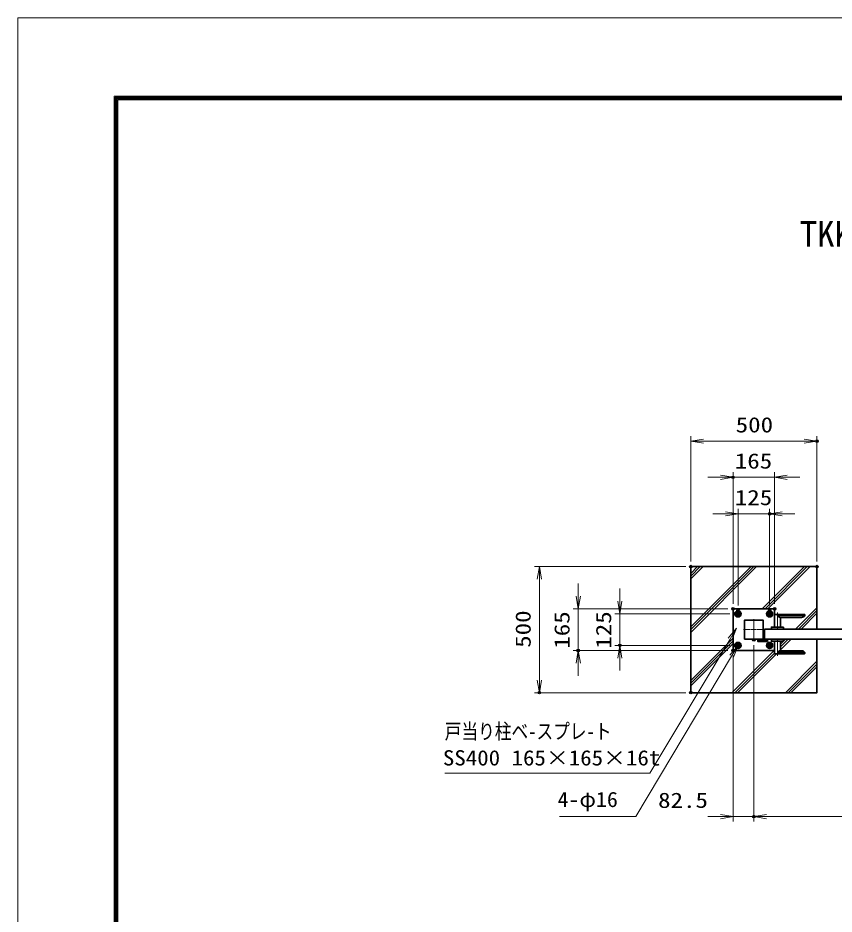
# Model space of a CAD drawing. Units: millimetres at full size. Extents: x -5940 to 5940, y -4200 to 4200.
# Drawn here: x -5940 to -2706, y 647 to 4200 of the extents above; entities that cross this region are included whole.
import ezdxf
from ezdxf.enums import TextEntityAlignment as Align

# ---------------------------------------------------------------- set-up
doc = ezdxf.new("R2010")
doc.units = ezdxf.units.MM
doc.header["$LTSCALE"] = 20
doc.header["$PDMODE"] = 32
doc.header["$PDSIZE"] = 10
for name, pattern in [('DASHED', [7.5, 6, -1.5]), ('USER1', [18, 12, -1.5, 3, -1.5]), ('USER2', [9, 6, -0.75, 1.5, -0.75])]:
    doc.linetypes.add(name, pattern=pattern)
for name, color, linetype, lineweight in [('0-0_D-TTL', 7, 'Continuous', 18), ('0-1_軸線', 200, 'USER1', 15), ('0-2_隠れ線', 140, 'DASHED', 18), ('0-3_外形線', 7, 'Continuous', 35), ('0-4_寸法線', 4, 'Continuous', 18), ('0-5_0', 7, 'Continuous', 18), ('0-8_細線', 2, 'Continuous', 35), ('1-0_ハッチング', 253, 'Continuous', 13)]:
    doc.layers.add(name, color=color, linetype=linetype, lineweight=lineweight)
doc.layers.add('0-6_Defpoints', color=7, linetype='Continuous')
doc.layers.add('0-7_文字', color=254, linetype='Continuous')
doc.styles.add('ＭＳ ゴシック', font='')
doc.styles.get('ＭＳ ゴシック').set_extended_font_data('MS Gothic')

# ---------------------------------------------------------------- blocks, each defined once
blk = doc.blocks.new('_Open')
at = {"layer": '0-5_0'}
blk.add_line((-20, 3.333), (0, 0), dxfattribs=at)
blk.add_lwpolyline([(-20, -3.333), (0, 0), (-20, 0)], dxfattribs=at)
blk = doc.blocks.new('U15')
at = {"layer": '0-1_軸線', "linetype": 'USER2'}
for p, q in [((-1250, 1478.6), (-1250, 1021.4)), ((-1478.6, 1250), (-1021.4, 1250))]:
    blk.add_line(p, q, dxfattribs=at)
at = {"layer": '0-3_外形線'}
blk.add_lwpolyline([(-1430, 1146.1), (-1250, 1042.2), (-1070, 1146.1), (-1070, 1353.9), (-1250, 1457.8), (-1430, 1353.9)], close=True, dxfattribs=at)
for radius in [180, 101.1]:
    blk.add_circle((-1250, 1250), radius, dxfattribs=at)
at = {"layer": '0-8_細線', "color": 4, "lineweight": 25}
blk.add_arc((-1250, 1250), 120, 260, 170, dxfattribs=at)
blk = doc.blocks.new('U16')
at = {"layer": '0-1_軸線', "linetype": 'USER2'}
for p, q in [((-1250, 1514), (-1250, 986)), ((-1514, 1250), (-986, 1250))]:
    blk.add_line(p, q, dxfattribs=at)
at = {"layer": '0-3_外形線'}
for radius in [240, 140]:
    blk.add_circle((-1250, 1250), radius, dxfattribs=at)
blk = doc.blocks.new('U17')
at = {"layer": '0-1_軸線', "linetype": 'USER2'}
for p, q in [((-1478.6, -1250), (-1021.4, -1250)), ((-1250, -1478.6), (-1250, -1021.4))]:
    blk.add_line(p, q, dxfattribs=at)
at = {"layer": '0-3_外形線'}
blk.add_lwpolyline([(-1430, -1146.1), (-1250, -1042.2), (-1070, -1146.1), (-1070, -1353.9), (-1250, -1457.8), (-1430, -1353.9)], close=True, dxfattribs=at)
for radius in [180, 101.1]:
    blk.add_circle((-1250, -1250), radius, dxfattribs=at)
at = {"layer": '0-8_細線', "color": 4, "lineweight": 25}
blk.add_arc((-1250, -1250), 120, 190, 100, dxfattribs=at)
blk = doc.blocks.new('U18')
at = {"layer": '0-1_軸線', "linetype": 'USER2'}
for p, q in [((-1514, -1250), (-986, -1250)), ((-1250, -1514), (-1250, -986))]:
    blk.add_line(p, q, dxfattribs=at)
at = {"layer": '0-3_外形線'}
for radius in [240, 140]:
    blk.add_circle((-1250, -1250), radius, dxfattribs=at)
blk = doc.blocks.new('U19')
at = {"layer": '0-1_軸線', "linetype": 'USER2'}
for p, q in [((1250, 1478.6), (1250, 1021.4)), ((1478.6, 1250), (1021.4, 1250))]:
    blk.add_line(p, q, dxfattribs=at)
at = {"layer": '0-3_外形線'}
blk.add_lwpolyline([(1430, 1146.1), (1250, 1042.2), (1070, 1146.1), (1070, 1353.9), (1250, 1457.8), (1430, 1353.9)], close=True, dxfattribs=at)
for radius in [180, 101.1]:
    blk.add_circle((1250, 1250), radius, dxfattribs=at)
at = {"layer": '0-8_細線', "color": 4, "lineweight": 25}
blk.add_arc((1250, 1250), 120, 10, 280, dxfattribs=at)
blk = doc.blocks.new('U20')
at = {"layer": '0-1_軸線', "linetype": 'USER2'}
for p, q in [((1250, 1514), (1250, 986)), ((1514, 1250), (986, 1250))]:
    blk.add_line(p, q, dxfattribs=at)
at = {"layer": '0-3_外形線'}
for radius in [240, 140]:
    blk.add_circle((1250, 1250), radius, dxfattribs=at)
blk = doc.blocks.new('U21')
at = {"layer": '0-1_軸線', "linetype": 'USER2'}
for p, q in [((1478.6, -1250), (1021.4, -1250)), ((1250, -1478.6), (1250, -1021.4))]:
    blk.add_line(p, q, dxfattribs=at)
at = {"layer": '0-3_外形線'}
blk.add_lwpolyline([(1430, -1146.1), (1250, -1042.2), (1070, -1146.1), (1070, -1353.9), (1250, -1457.8), (1430, -1353.9)], close=True, dxfattribs=at)
for radius in [180, 101.1]:
    blk.add_circle((1250, -1250), radius, dxfattribs=at)
at = {"layer": '0-8_細線', "color": 4, "lineweight": 25}
blk.add_arc((1250, -1250), 120, 80, 350, dxfattribs=at)
blk = doc.blocks.new('U22')
at = {"layer": '0-1_軸線', "linetype": 'USER2'}
for p, q in [((1514, -1250), (986, -1250)), ((1250, -1514), (1250, -986))]:
    blk.add_line(p, q, dxfattribs=at)
at = {"layer": '0-3_外形線'}
for radius in [240, 140]:
    blk.add_circle((1250, -1250), radius, dxfattribs=at)
blk = doc.blocks.new('adggdgag')
at = {"layer": '0-1_軸線'}
for p, q in [((0, 825), (0, -825)), ((825, 0), (-825, 0))]:
    blk.add_line(p, q, dxfattribs=at)
at = {"layer": '0-2_隠れ線'}
for centre in [(-1250, 1250), (1250, 1250), (-1250, -1250), (1250, -1250)]:
    blk.add_circle(centre, 160, dxfattribs=at)
at = {"layer": '0-3_外形線'}
blk.add_lwpolyline([(1650, 1210), (1650, 1650), (-1650, 1650), (-1650, -1650), (1630, -1650)], dxfattribs=at)
for points in [[(-750, -750), (750, -750), (750, 750), (-750, 750)], [(310, -840), (690, -840), (690, -750), (310, -750)], [(310, -840), (1070, -840), (1070, -930), (310, -930)]]:
    blk.add_lwpolyline(points, close=True, dxfattribs=at)
at = {"layer": '0-8_細線'}
blk.add_lwpolyline([(770, -840), (1070, -840), (1070, -780), (770, -780)], close=True, dxfattribs=at)
at = {"layer": '0-3_外形線'}
for name in ['U16', 'U15', 'U20', 'U19', 'U18', 'U17', 'U22', 'U21']:
    blk.add_blockref(name, (0, 0), dxfattribs=at)
blk = doc.blocks.new('fffafafa')
at = {"layer": '0-1_軸線'}
blk.add_line((0, -160), (0, 1155.1), dxfattribs=at)
at = {"layer": '0-3_外形線'}
for p, q in [((-240, 0), (-240, 980)), ((-220, 1000), (2140, 1000)), ((2160, 900), (0, 900)), ((240, 760), (1917.5, 760)), ((240, 760), (240, 0)), ((2160, 900), (2160, 980)), ((-474, 0), (474, 0)), ((-480, -160), (-480, -6)), ((-480, -160), (480, -160)), ((480, -160), (480, -6))]:
    blk.add_line(p, q, dxfattribs=at)
for centre, radius, start, end in [((-220, 980), 20, 90, 180), ((242.5, 1040), 280, 209.99736, 269.48969), ((1917.5, 1040), 280, 270, 330.00262), ((2140, 980), 20, 0, 90), ((-474, -6), 6, 90, 180), ((474, -6), 6, 0, 90)]:
    blk.add_arc(centre, radius, start, end, dxfattribs=at)
blk = doc.blocks.new('S36')
at = {"layer": '0-4_寸法線'}
for points in [[(-15383861.9, 54500619.5), (-15367604.9, 54500619.5), (-15361242.9, 54511241.5), (-15360729, 54512099.4)], [(-15361099.9, 54511155.9), (-15360729, 54512099.4), (-15361385.8, 54511327.1)]]:
    blk.add_lwpolyline(points, dxfattribs=at)
at = {"layer": '0-4_寸法線', "color": 254, "style": 'ＭＳ ゴシック'}
for s, width, p in [('戸当り柱ベ-スプレ-ト', 0.8, (-15383861.9, 54502958.8)), ('SS400 165×165×16t', 1.1, (-15384005.9, 54500858.8))]:
    blk.add_text(s, height=1212, dxfattribs=dict(at, width=width)).set_placement(p, align=Align.BOTTOM_LEFT)
blk = doc.blocks.new('S42')
at = {"layer": '0-4_寸法線'}
for points in [[(-15374774.2, 54497164.9), (-15368704.6, 54497164.9), (-15361122.6, 54509884.1), (-15360610.5, 54510743.1)], [(-15360979.4, 54509798.8), (-15360610.5, 54510743.1), (-15361265.7, 54509969.5)]]:
    blk.add_lwpolyline(points, dxfattribs=at)
at = {"layer": '0-4_寸法線', "color": 254, "style": 'ＭＳ ゴシック', "width": 1.05}
blk.add_text('4-φ16', height=1212, dxfattribs=at).set_placement((-15374918.2, 54497561.8), align=Align.BOTTOM_LEFT)

msp = doc.modelspace()

# ---------------------------------------------------------------- linework, layer by layer
at = {"layer": '0-0_D-TTL'}
for points in [[(-5940, -4200), (5940, -4200), (5940, 4200), (-5940, 4200)], [(-5558.14, 3889.71), (5558.14, 3889.71), (5558.14, -3888.86), (-5558.14, -3888.86)], [(-5554.61, 3886.18), (5554.61, 3886.18), (5554.61, -3885.32), (-5554.61, -3885.32)], [(-5551.07, 3882.64), (5551.07, 3882.64), (5551.07, -3881.79), (-5551.07, -3881.79)], [(-5547.54, 3879.11), (5547.54, 3879.11), (5547.54, -3878.25), (-5547.54, -3878.25)], [(-5544, 3875.57), (5544, 3875.57), (5544, -3874.71), (-5544, -3874.71)]]:
    msp.add_lwpolyline(points, close=True, dxfattribs=at)
at = {"layer": '0-3_外形線'}
msp.add_lwpolyline([(-2773.52, 1777.18), (-2773.52, 2024.68), (-3273.52, 2024.68), (-3273.52, 1524.68), (-2773.52, 1524.68), (-2773.52, 1737.18)], dxfattribs=at)
msp.add_lwpolyline([(-2981.02, 1777.18), (-961.02, 1777.18), (-961.02, 1737.18), (-2981.02, 1737.18)], close=True, dxfattribs=at)
at = {"layer": '0-4_寸法線'}
for p, q in [((-3273.52, 2044.68), (-3273.52, 2542.07)), ((-2773.52, 2044.68), (-2773.52, 2542.07)), ((-3273.52, 2522.07), (-2773.52, 2522.07)), ((-3106.02, 1877.18), (-3106.02, 2398.66)), ((-2941.02, 1877.18), (-2941.02, 2398.66)), ((-3156.02, 2378.66), (-3206.02, 2378.66)), ((-2941.02, 2378.66), (-3106.02, 2378.66)), ((-2891.02, 2378.66), (-2841.02, 2378.66)), ((-3086.02, 1870.38), (-3086.02, 2253.66)), ((-2961.02, 1870.38), (-2961.02, 2253.66)), ((-3136.02, 2233.66), (-3186.02, 2233.66)), ((-3086.02, 2233.66), (-2961.02, 2233.66)), ((-2911.02, 2233.66), (-2861.02, 2233.66)), ((-3293.52, 2024.68), (-3893.42, 2024.68)), ((-3873.42, 2024.68), (-3873.42, 1524.68)), ((-3719.38, 1907.18), (-3719.38, 1957.18)), ((-3554.38, 1887.18), (-3554.38, 1937.18)), ((-3126.02, 1857.18), (-3739.38, 1857.18)), ((-3719.38, 1857.18), (-3719.38, 1692.18)), ((-3119.22, 1837.18), (-3574.38, 1837.18)), ((-3554.38, 1837.18), (-3554.38, 1712.18)), ((-3119.22, 1712.18), (-3574.38, 1712.18)), ((-3023.52, 1713.43), (-3023.52, 1013.5)), ((-3023.52, 1713.43), (-3023.52, 1013.5)), ((-3126.02, 1692.18), (-3739.38, 1692.18)), ((-3106.02, 1672.18), (-3106.02, 1013.5)), ((-3719.38, 1642.18), (-3719.38, 1592.18)), ((-3554.38, 1662.18), (-3554.38, 1612.18)), ((-3293.52, 1524.68), (-3893.42, 1524.68)), ((-3156.02, 1033.5), (-3206.02, 1033.5)), ((-3106.02, 1033.5), (-3023.52, 1033.5)), ((-3023.52, 1033.5), (-1023.52, 1033.5)), ((-2973.52, 1033.5), (-2923.52, 1033.5))]:
    msp.add_line(p, q, dxfattribs=at)
at = {"layer": '0-6_Defpoints'}
for p in [(-2773.52, 2522.07), (-3106.02, 2378.66), (-2961.02, 2233.66), (-3273.52, 2024.68), (-3273.52, 2024.68), (-2773.52, 2024.68), (-3106.02, 1857.18), (-3106.02, 1857.18), (-3086.02, 1850.38), (-2961.02, 1850.38), (-2941.02, 1857.18), (-3099.22, 1837.18), (-3554.38, 1712.18), (-3099.22, 1712.18), (-3023.52, 1733.43), (-3719.38, 1692.18), (-3106.02, 1692.18), (-3106.02, 1692.18), (-3873.42, 1524.68), (-3273.52, 1524.68), (-3023.52, 1033.5)]:
    msp.add_point(p, dxfattribs=at)
at = {"layer": '1-0_ハッチング'}
for p, q in [((-3273.52, 1997.84), (-3246.69, 2024.68)), ((-3273.52, 1785.71), (-3034.56, 2024.68)), ((-3273.52, 1986.97), (-3235.81, 2024.68)), ((-3273.52, 1774.83), (-3023.68, 2024.68)), ((-3273.52, 1976.09), (-3224.94, 2024.68)), ((-3273.52, 1763.96), (-3012.81, 2024.68)), ((-2989.93, 1857.18), (-2822.43, 2024.68)), ((-2979.05, 1857.18), (-2811.55, 2024.68)), ((-2968.18, 1857.18), (-2800.68, 2024.68)), ((-2857.79, 1777.18), (-2773.52, 1861.44)), ((-2846.92, 1777.18), (-2773.52, 1850.57)), ((-2836.04, 1777.18), (-2773.52, 1839.69)), ((-3273.52, 1573.58), (-3106.02, 1741.08)), ((-3273.52, 1562.7), (-3106.02, 1730.2)), ((-3273.52, 1551.83), (-3106.02, 1719.33)), ((-2918.02, 1716.94), (-2897.79, 1737.18)), ((-2918.02, 1706.07), (-2886.92, 1737.18)), ((-2918.02, 1695.19), (-2876.04, 1737.18)), ((-3110.29, 1524.68), (-2942.79, 1692.18)), ((-3099.42, 1524.68), (-2942.02, 1682.07)), ((-3088.54, 1524.68), (-2934.04, 1679.18)), ((-2898.16, 1524.68), (-2773.52, 1649.31)), ((-2887.29, 1524.68), (-2773.52, 1638.44)), ((-2876.41, 1524.68), (-2773.52, 1627.56))]:
    msp.add_line(p, q, dxfattribs=at)

# ---------------------------------------------------------------- block references
at = {"layer": '0-3_外形線', "xscale": 0.05, "yscale": 0.05}
for name, p in [('adggdgag', (-3023.52, 1774.68)), ('fffafafa', (-2930.02, 1785.18))]:
    msp.add_blockref(name, p, dxfattribs=at)
at = {"layer": '0-3_外形線', "xscale": -0.05, "yscale": 0.05, "rotation": 180}
msp.add_blockref('fffafafa', (-2930.02, 1729.18), dxfattribs=at)
at = {"layer": '0-4_寸法線', "xscale": 2.5, "yscale": 2.5}
for p, rotation in [((-3273.52, 2522.07), 180), ((-2941.02, 2378.66), 180), ((-2961.02, 2233.66), 180), ((-3873.42, 2024.68), 90), ((-3719.38, 1857.18), 270), ((-3554.38, 1837.18), 270), ((-3554.38, 1712.18), 90), ((-3719.38, 1692.18), 90), ((-3873.42, 1524.68), 270), ((-3023.52, 1033.5), 180), ((-3023.52, 1033.5), 180)]:
    msp.add_blockref('_Open', p, dxfattribs=dict(at, rotation=rotation))
at = {"layer": '0-4_寸法線'}
for name, p, xscale, yscale in [('_Open', (-2773.52, 2522.07), 2.5, 2.5), ('_Open', (-3106.02, 2378.66), 2.5, 2.5), ('_Open', (-3086.02, 2233.66), 2.5, 2.5), ('S36', (764944.5, -2723824.98), 0.05, 0.05), ('S42', (764944.5, -2723824.98), 0.05, 0.05), ('_Open', (-3106.02, 1033.5), 2.5, 2.5)]:
    msp.add_blockref(name, p, dxfattribs=dict(at, xscale=xscale, yscale=yscale))

# ---------------------------------------------------------------- texts
at = {"layer": '0-4_寸法線', "color": 254, "style": 'ＭＳ ゴシック', "width": 1.2}
for s, p in [('500', (-3095.52, 2538.41)), ('165', (-3099.12, 2395)), ('125', (-3099.12, 2250)), ('82.5', (-3402.99, 1049.84))]:
    msp.add_text(s, height=60.56, dxfattribs=at).set_placement(p, align=Align.BOTTOM_LEFT)
for s, p in [('500', (-3889.76, 1702.68)), ('165', (-3735.73, 1699.08)), ('125', (-3570.73, 1699.08))]:
    msp.add_text(s, height=60.56, rotation=90, dxfattribs=at).set_placement(p, align=Align.BOTTOM_LEFT)
at = {"layer": '0-7_文字', "style": 'ＭＳ ゴシック'}
msp.add_text('TKK-SG（片開）H1500×W2000', height=101, dxfattribs=at).set_placement((-2841.32, 3263.26), align=Align.BOTTOM_LEFT)

doc.saveas('drawing.dxf')
